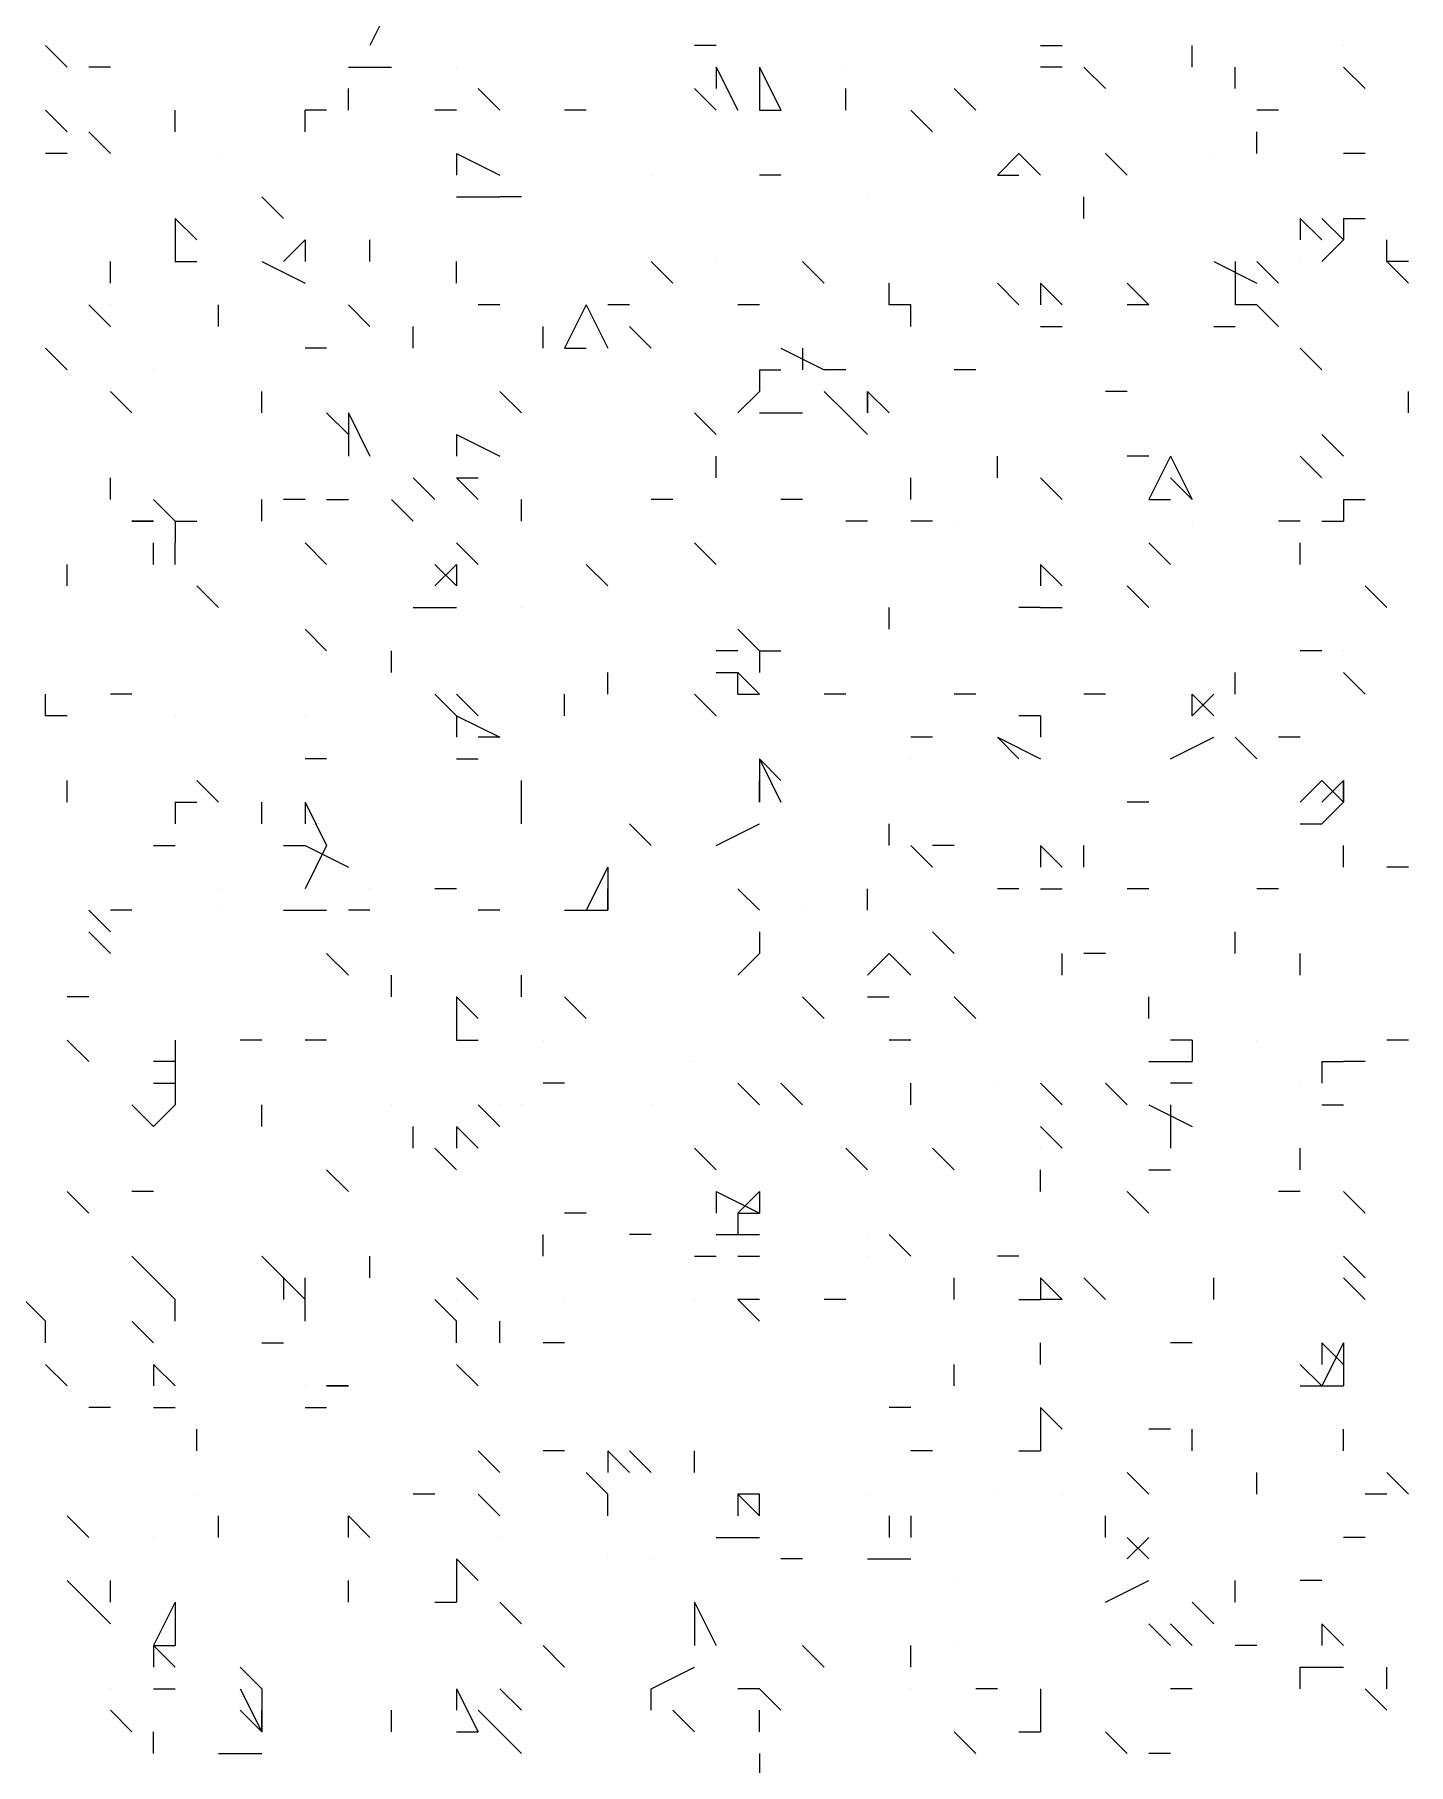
# Model space of a CAD drawing. Header units: millimetres. Extents: x 2928 to 3112, y 1220 to 1280.
# Drawn here: x 3001.3138 to 3001.5255, y 1264.6556 to 1264.9223 of the extents above; entities that cross this region are included whole.
import ezdxf

# ---------------------------------------------------------------- set-up
doc = ezdxf.new("R2010")
doc.units = ezdxf.units.MM

msp = doc.modelspace()

# ---------------------------------------------------------------- linework, layer by layer
at = {"color": 92, "linetype": 'Continuous', "lineweight": 5, "true_color": 0x00b800}
for points in [[(3001.36884, 1264.92729), (3001.36551, 1264.92063), (3001.36551, 1264.92063)], [(3001.31884, 1264.91729), (3001.31551, 1264.92063), (3001.31551, 1264.92063)], [(3001.41884, 1264.92063), (3001.41551, 1264.92063), (3001.41551, 1264.92063)], [(3001.46884, 1264.92063), (3001.47218, 1264.92063), (3001.47218, 1264.92063)], [(3001.49218, 1264.91729), (3001.49218, 1264.92063), (3001.49218, 1264.92063)], [(3001.32551, 1264.91729), (3001.32217, 1264.91729), (3001.32217, 1264.91729)], [(3001.36218, 1264.91729), (3001.36884, 1264.91729), (3001.36884, 1264.91729)], [(3001.41884, 1264.91729), (3001.42218, 1264.91063), (3001.42218, 1264.91063)], [(3001.41884, 1264.91729), (3001.41884, 1264.91396), (3001.41884, 1264.91396)], [(3001.42551, 1264.91729), (3001.42884, 1264.91063), (3001.42884, 1264.91063)], [(3001.42551, 1264.91729), (3001.42551, 1264.91063), (3001.42551, 1264.91063)], [(3001.47218, 1264.91729), (3001.46884, 1264.91729), (3001.46884, 1264.91729)], [(3001.47884, 1264.91396), (3001.47551, 1264.91729), (3001.47551, 1264.91729)], [(3001.49884, 1264.91396), (3001.49884, 1264.91729), (3001.49884, 1264.91729)], [(3001.51884, 1264.91396), (3001.51551, 1264.91729), (3001.51551, 1264.91729)], [(3001.36218, 1264.91063), (3001.36218, 1264.91396), (3001.36218, 1264.91396)], [(3001.38551, 1264.91063), (3001.38218, 1264.91396), (3001.38218, 1264.91396)], [(3001.41884, 1264.91063), (3001.41551, 1264.91396), (3001.41551, 1264.91396)], [(3001.43884, 1264.91063), (3001.43884, 1264.91396), (3001.43884, 1264.91396)], [(3001.45884, 1264.91063), (3001.45551, 1264.91396), (3001.45551, 1264.91396)], [(3001.31884, 1264.90729), (3001.31551, 1264.91063), (3001.31551, 1264.91063)], [(3001.33551, 1264.90729), (3001.33551, 1264.91063), (3001.33551, 1264.91063)], [(3001.35884, 1264.91063), (3001.35551, 1264.91063), (3001.35551, 1264.91063)], [(3001.35551, 1264.90729), (3001.35551, 1264.91063), (3001.35551, 1264.91063)], [(3001.37884, 1264.91063), (3001.37551, 1264.91063), (3001.37551, 1264.91063)], [(3001.39884, 1264.91063), (3001.39551, 1264.91063), (3001.39551, 1264.91063)], [(3001.39884, 1264.91063), (3001.39551, 1264.91063), (3001.39551, 1264.91063)], [(3001.42551, 1264.91063), (3001.42884, 1264.91063), (3001.42884, 1264.91063)], [(3001.45218, 1264.90729), (3001.44884, 1264.91063), (3001.44884, 1264.91063)], [(3001.50551, 1264.91063), (3001.50218, 1264.91063), (3001.50218, 1264.91063)], [(3001.32551, 1264.90396), (3001.32217, 1264.90729), (3001.32217, 1264.90729)], [(3001.50218, 1264.90396), (3001.50218, 1264.90729), (3001.50218, 1264.90729)], [(3001.31884, 1264.90396), (3001.31551, 1264.90396), (3001.31551, 1264.90396)], [(3001.37884, 1264.90396), (3001.38551, 1264.90063), (3001.38551, 1264.90063)], [(3001.37884, 1264.90396), (3001.37884, 1264.90063), (3001.37884, 1264.90063)], [(3001.46551, 1264.90396), (3001.46218, 1264.90063), (3001.46218, 1264.90063)], [(3001.46551, 1264.90396), (3001.46884, 1264.90063), (3001.46884, 1264.90063)], [(3001.48218, 1264.90063), (3001.47884, 1264.90396), (3001.47884, 1264.90396)], [(3001.51884, 1264.90396), (3001.51551, 1264.90396), (3001.51551, 1264.90396)], [(3001.42884, 1264.90063), (3001.42551, 1264.90063), (3001.42551, 1264.90063)], [(3001.46218, 1264.90063), (3001.46551, 1264.90063), (3001.46551, 1264.90063)], [(3001.35217, 1264.89396), (3001.34884, 1264.89729), (3001.34884, 1264.89729)], [(3001.37884, 1264.89729), (3001.38551, 1264.89729), (3001.38551, 1264.89729)], [(3001.38884, 1264.89729), (3001.38551, 1264.89729), (3001.38551, 1264.89729)], [(3001.38884, 1264.89729), (3001.38551, 1264.89729), (3001.38551, 1264.89729)], [(3001.47551, 1264.89396), (3001.47551, 1264.89729), (3001.47551, 1264.89729)], [(3001.33551, 1264.89396), (3001.33884, 1264.89063), (3001.33884, 1264.89063)], [(3001.33551, 1264.89396), (3001.33551, 1264.88729), (3001.33551, 1264.88729)], [(3001.50884, 1264.89396), (3001.51218, 1264.89063), (3001.51218, 1264.89063)], [(3001.50884, 1264.89396), (3001.50884, 1264.89063), (3001.50884, 1264.89063)], [(3001.51551, 1264.89063), (3001.51218, 1264.89396), (3001.51218, 1264.89396)], [(3001.51551, 1264.89396), (3001.51884, 1264.89396), (3001.51884, 1264.89396)], [(3001.51551, 1264.89396), (3001.51551, 1264.89063), (3001.51551, 1264.89063)], [(3001.35551, 1264.89063), (3001.35217, 1264.88729), (3001.35217, 1264.88729)], [(3001.35551, 1264.89063), (3001.35551, 1264.88729), (3001.35551, 1264.88729)], [(3001.36551, 1264.88729), (3001.36551, 1264.89063), (3001.36551, 1264.89063)], [(3001.51218, 1264.88729), (3001.51551, 1264.89063), (3001.51551, 1264.89063)], [(3001.52218, 1264.88729), (3001.52218, 1264.89063), (3001.52218, 1264.89063)], [(3001.32551, 1264.88396), (3001.32551, 1264.88729), (3001.32551, 1264.88729)], [(3001.33551, 1264.88729), (3001.33884, 1264.88729), (3001.33884, 1264.88729)], [(3001.34884, 1264.88729), (3001.35551, 1264.88396), (3001.35551, 1264.88396)], [(3001.37884, 1264.88396), (3001.37884, 1264.88729), (3001.37884, 1264.88729)], [(3001.41218, 1264.88396), (3001.40884, 1264.88729), (3001.40884, 1264.88729)], [(3001.43551, 1264.88396), (3001.43218, 1264.88729), (3001.43218, 1264.88729)], [(3001.49551, 1264.88729), (3001.50218, 1264.88396), (3001.50218, 1264.88396)], [(3001.49884, 1264.88729), (3001.49884, 1264.88063), (3001.49884, 1264.88063)], [(3001.50551, 1264.88396), (3001.50218, 1264.88729), (3001.50218, 1264.88729)], [(3001.52551, 1264.88396), (3001.52218, 1264.88729), (3001.52218, 1264.88729)], [(3001.52551, 1264.88729), (3001.52218, 1264.88729), (3001.52218, 1264.88729)], [(3001.44551, 1264.88063), (3001.44551, 1264.88396), (3001.44551, 1264.88396)], [(3001.46551, 1264.88063), (3001.46218, 1264.88396), (3001.46218, 1264.88396)], [(3001.46884, 1264.88396), (3001.47218, 1264.88063), (3001.47218, 1264.88063)], [(3001.46884, 1264.88396), (3001.46884, 1264.88063), (3001.46884, 1264.88063)], [(3001.48551, 1264.88063), (3001.48218, 1264.88396), (3001.48218, 1264.88396)], [(3001.32551, 1264.87729), (3001.32217, 1264.88063), (3001.32217, 1264.88063)], [(3001.34217, 1264.87729), (3001.34217, 1264.88063), (3001.34217, 1264.88063)], [(3001.36551, 1264.87729), (3001.36218, 1264.88063), (3001.36218, 1264.88063)], [(3001.38551, 1264.88063), (3001.38218, 1264.88063), (3001.38218, 1264.88063)], [(3001.39884, 1264.88063), (3001.39551, 1264.87396), (3001.39551, 1264.87396)], [(3001.39884, 1264.88063), (3001.40218, 1264.87396), (3001.40218, 1264.87396)], [(3001.40551, 1264.88063), (3001.40218, 1264.88063), (3001.40218, 1264.88063)], [(3001.42551, 1264.88063), (3001.42218, 1264.88063), (3001.42218, 1264.88063)], [(3001.44884, 1264.88063), (3001.44551, 1264.88063), (3001.44551, 1264.88063)], [(3001.44884, 1264.87729), (3001.44884, 1264.88063), (3001.44884, 1264.88063)], [(3001.48551, 1264.88063), (3001.48218, 1264.88063), (3001.48218, 1264.88063)], [(3001.50218, 1264.88063), (3001.49884, 1264.88063), (3001.49884, 1264.88063)], [(3001.50551, 1264.87729), (3001.50218, 1264.88063), (3001.50218, 1264.88063)], [(3001.37218, 1264.87396), (3001.37218, 1264.87729), (3001.37218, 1264.87729)], [(3001.39218, 1264.87396), (3001.39218, 1264.87729), (3001.39218, 1264.87729)], [(3001.40884, 1264.87396), (3001.40551, 1264.87729), (3001.40551, 1264.87729)], [(3001.46884, 1264.87729), (3001.47218, 1264.87729), (3001.47218, 1264.87729)], [(3001.49551, 1264.87729), (3001.49884, 1264.87729), (3001.49884, 1264.87729)], [(3001.31884, 1264.87063), (3001.31551, 1264.87396), (3001.31551, 1264.87396)], [(3001.35884, 1264.87396), (3001.35551, 1264.87396), (3001.35551, 1264.87396)], [(3001.39551, 1264.87396), (3001.39884, 1264.87396), (3001.39884, 1264.87396)], [(3001.42884, 1264.87396), (3001.43551, 1264.87063), (3001.43551, 1264.87063)], [(3001.43218, 1264.87396), (3001.43218, 1264.87063), (3001.43218, 1264.87063)], [(3001.51218, 1264.87063), (3001.50884, 1264.87396), (3001.50884, 1264.87396)], [(3001.42551, 1264.87063), (3001.42884, 1264.87063), (3001.42884, 1264.87063)], [(3001.42551, 1264.87063), (3001.42551, 1264.86729), (3001.42551, 1264.86729)], [(3001.43884, 1264.87063), (3001.43551, 1264.87063), (3001.43551, 1264.87063)], [(3001.45884, 1264.87063), (3001.45551, 1264.87063), (3001.45551, 1264.87063)], [(3001.32884, 1264.86396), (3001.32551, 1264.86729), (3001.32551, 1264.86729)], [(3001.34884, 1264.86396), (3001.34884, 1264.86729), (3001.34884, 1264.86729)], [(3001.38884, 1264.86396), (3001.38551, 1264.86729), (3001.38551, 1264.86729)], [(3001.42218, 1264.86396), (3001.42551, 1264.86729), (3001.42551, 1264.86729)], [(3001.43884, 1264.86396), (3001.43551, 1264.86729), (3001.43551, 1264.86729)], [(3001.44218, 1264.86729), (3001.44551, 1264.86396), (3001.44551, 1264.86396)], [(3001.44218, 1264.86729), (3001.44218, 1264.86396), (3001.44218, 1264.86396)], [(3001.44218, 1264.86396), (3001.44218, 1264.86729), (3001.44218, 1264.86729)], [(3001.48218, 1264.86729), (3001.47884, 1264.86729), (3001.47884, 1264.86729)], [(3001.52551, 1264.86396), (3001.52551, 1264.86729), (3001.52551, 1264.86729)], [(3001.36218, 1264.86062), (3001.35884, 1264.86396), (3001.35884, 1264.86396)], [(3001.36218, 1264.86396), (3001.36551, 1264.85729), (3001.36551, 1264.85729)], [(3001.36218, 1264.86396), (3001.36218, 1264.85729), (3001.36218, 1264.85729)], [(3001.41884, 1264.86062), (3001.41551, 1264.86396), (3001.41551, 1264.86396)], [(3001.42551, 1264.86396), (3001.43218, 1264.86396), (3001.43218, 1264.86396)], [(3001.43884, 1264.86396), (3001.44218, 1264.86062), (3001.44218, 1264.86062)], [(3001.37884, 1264.86062), (3001.38551, 1264.85729), (3001.38551, 1264.85729)], [(3001.37884, 1264.86062), (3001.37884, 1264.85729), (3001.37884, 1264.85729)], [(3001.51551, 1264.85729), (3001.51218, 1264.86062), (3001.51218, 1264.86062)], [(3001.41884, 1264.85396), (3001.41884, 1264.85729), (3001.41884, 1264.85729)], [(3001.46218, 1264.85396), (3001.46218, 1264.85729), (3001.46218, 1264.85729)], [(3001.48551, 1264.85729), (3001.48218, 1264.85729), (3001.48218, 1264.85729)], [(3001.48884, 1264.85729), (3001.48551, 1264.85062), (3001.48551, 1264.85062)], [(3001.48884, 1264.85729), (3001.49218, 1264.85062), (3001.49218, 1264.85062)], [(3001.51218, 1264.85396), (3001.50884, 1264.85729), (3001.50884, 1264.85729)], [(3001.32551, 1264.85062), (3001.32551, 1264.85396), (3001.32551, 1264.85396)], [(3001.37551, 1264.85062), (3001.37218, 1264.85396), (3001.37218, 1264.85396)], [(3001.37884, 1264.85396), (3001.38218, 1264.85396), (3001.38218, 1264.85396)], [(3001.38218, 1264.85062), (3001.37884, 1264.85396), (3001.37884, 1264.85396)], [(3001.44884, 1264.85062), (3001.44884, 1264.85396), (3001.44884, 1264.85396)], [(3001.47218, 1264.85062), (3001.46884, 1264.85396), (3001.46884, 1264.85396)], [(3001.49218, 1264.85062), (3001.48884, 1264.85396), (3001.48884, 1264.85396)], [(3001.33217, 1264.85062), (3001.33551, 1264.84729), (3001.33551, 1264.84729)], [(3001.34884, 1264.84729), (3001.34884, 1264.85062), (3001.34884, 1264.85062)], [(3001.35551, 1264.85062), (3001.35217, 1264.85062), (3001.35217, 1264.85062)], [(3001.35884, 1264.85062), (3001.36218, 1264.85062), (3001.36218, 1264.85062)], [(3001.37218, 1264.84729), (3001.36884, 1264.85062), (3001.36884, 1264.85062)], [(3001.38884, 1264.84729), (3001.38884, 1264.85062), (3001.38884, 1264.85062)], [(3001.41218, 1264.85062), (3001.40884, 1264.85062), (3001.40884, 1264.85062)], [(3001.43218, 1264.85062), (3001.42884, 1264.85062), (3001.42884, 1264.85062)], [(3001.48551, 1264.85062), (3001.48884, 1264.85062), (3001.48884, 1264.85062)], [(3001.51551, 1264.85062), (3001.51884, 1264.85062), (3001.51884, 1264.85062)], [(3001.51551, 1264.85062), (3001.51551, 1264.84729), (3001.51551, 1264.84729)], [(3001.32884, 1264.84729), (3001.33217, 1264.84729), (3001.33217, 1264.84729)], [(3001.33217, 1264.84729), (3001.32884, 1264.84729), (3001.32884, 1264.84729)], [(3001.33551, 1264.84729), (3001.33884, 1264.84729), (3001.33884, 1264.84729)], [(3001.33551, 1264.84729), (3001.33551, 1264.84396), (3001.33551, 1264.84396)], [(3001.44218, 1264.84729), (3001.43884, 1264.84729), (3001.43884, 1264.84729)], [(3001.45218, 1264.84729), (3001.44884, 1264.84729), (3001.44884, 1264.84729)], [(3001.50884, 1264.84729), (3001.50551, 1264.84729), (3001.50551, 1264.84729)], [(3001.51218, 1264.84729), (3001.51551, 1264.84729), (3001.51551, 1264.84729)], [(3001.33217, 1264.84062), (3001.33217, 1264.84396), (3001.33217, 1264.84396)], [(3001.33551, 1264.84062), (3001.33551, 1264.84396), (3001.33551, 1264.84396)], [(3001.35884, 1264.84062), (3001.35551, 1264.84396), (3001.35551, 1264.84396)], [(3001.38218, 1264.84062), (3001.37884, 1264.84396), (3001.37884, 1264.84396)], [(3001.41884, 1264.84062), (3001.41551, 1264.84396), (3001.41551, 1264.84396)], [(3001.48884, 1264.84062), (3001.48551, 1264.84396), (3001.48551, 1264.84396)], [(3001.50884, 1264.84062), (3001.50884, 1264.84396), (3001.50884, 1264.84396)], [(3001.31884, 1264.83729), (3001.31884, 1264.84062), (3001.31884, 1264.84062)], [(3001.37884, 1264.84062), (3001.37551, 1264.83729), (3001.37551, 1264.83729)], [(3001.37884, 1264.83729), (3001.37551, 1264.84062), (3001.37551, 1264.84062)], [(3001.37884, 1264.84062), (3001.37884, 1264.83729), (3001.37884, 1264.83729)], [(3001.40218, 1264.83729), (3001.39884, 1264.84062), (3001.39884, 1264.84062)], [(3001.46884, 1264.84062), (3001.47218, 1264.83729), (3001.47218, 1264.83729)], [(3001.46884, 1264.84062), (3001.46884, 1264.83729), (3001.46884, 1264.83729)], [(3001.34217, 1264.83396), (3001.33884, 1264.83729), (3001.33884, 1264.83729)], [(3001.48551, 1264.83396), (3001.48218, 1264.83729), (3001.48218, 1264.83729)], [(3001.52218, 1264.83396), (3001.51884, 1264.83729), (3001.51884, 1264.83729)], [(3001.37218, 1264.83396), (3001.37884, 1264.83396), (3001.37884, 1264.83396)], [(3001.44551, 1264.83062), (3001.44551, 1264.83396), (3001.44551, 1264.83396)], [(3001.46884, 1264.83396), (3001.46551, 1264.83396), (3001.46551, 1264.83396)], [(3001.46884, 1264.83396), (3001.47218, 1264.83396), (3001.47218, 1264.83396)], [(3001.35884, 1264.82729), (3001.35551, 1264.83062), (3001.35551, 1264.83062)], [(3001.42218, 1264.83062), (3001.42551, 1264.82729), (3001.42551, 1264.82729)], [(3001.36884, 1264.82396), (3001.36884, 1264.82729), (3001.36884, 1264.82729)], [(3001.42218, 1264.82729), (3001.41884, 1264.82729), (3001.41884, 1264.82729)], [(3001.42551, 1264.82729), (3001.42884, 1264.82729), (3001.42884, 1264.82729)], [(3001.42551, 1264.82729), (3001.42551, 1264.82396), (3001.42551, 1264.82396)], [(3001.51218, 1264.82729), (3001.50884, 1264.82729), (3001.50884, 1264.82729)], [(3001.40218, 1264.82062), (3001.40218, 1264.82396), (3001.40218, 1264.82396)], [(3001.41884, 1264.82396), (3001.42218, 1264.82396), (3001.42218, 1264.82396)], [(3001.42551, 1264.82062), (3001.42218, 1264.82396), (3001.42218, 1264.82396)], [(3001.42218, 1264.82062), (3001.42218, 1264.82396), (3001.42218, 1264.82396)], [(3001.49884, 1264.82062), (3001.49884, 1264.82396), (3001.49884, 1264.82396)], [(3001.51884, 1264.82062), (3001.51551, 1264.82396), (3001.51551, 1264.82396)], [(3001.31551, 1264.81729), (3001.31551, 1264.82062), (3001.31551, 1264.82062)], [(3001.32884, 1264.82062), (3001.32551, 1264.82062), (3001.32551, 1264.82062)], [(3001.37884, 1264.81729), (3001.37551, 1264.82062), (3001.37551, 1264.82062)], [(3001.38218, 1264.81729), (3001.37884, 1264.82062), (3001.37884, 1264.82062)], [(3001.39551, 1264.81729), (3001.39551, 1264.82062), (3001.39551, 1264.82062)], [(3001.41884, 1264.81729), (3001.41551, 1264.82062), (3001.41551, 1264.82062)], [(3001.42218, 1264.82062), (3001.42551, 1264.82062), (3001.42551, 1264.82062)], [(3001.43884, 1264.82062), (3001.43551, 1264.82062), (3001.43551, 1264.82062)], [(3001.45884, 1264.82062), (3001.45551, 1264.82062), (3001.45551, 1264.82062)], [(3001.47884, 1264.82062), (3001.47551, 1264.82062), (3001.47551, 1264.82062)], [(3001.49218, 1264.82062), (3001.49551, 1264.81729), (3001.49551, 1264.81729)], [(3001.49551, 1264.82062), (3001.49218, 1264.81729), (3001.49218, 1264.81729)], [(3001.49218, 1264.81729), (3001.49218, 1264.82062), (3001.49218, 1264.82062)], [(3001.31884, 1264.81729), (3001.31551, 1264.81729), (3001.31551, 1264.81729)], [(3001.37884, 1264.81729), (3001.38551, 1264.81396), (3001.38551, 1264.81396)], [(3001.37884, 1264.81729), (3001.37884, 1264.81396), (3001.37884, 1264.81396)], [(3001.46884, 1264.81729), (3001.46551, 1264.81729), (3001.46551, 1264.81729)], [(3001.46884, 1264.81729), (3001.46884, 1264.81396), (3001.46884, 1264.81396)], [(3001.38551, 1264.81396), (3001.38218, 1264.81396), (3001.38218, 1264.81396)], [(3001.45218, 1264.81396), (3001.44884, 1264.81396), (3001.44884, 1264.81396)], [(3001.46218, 1264.81396), (3001.46884, 1264.81062), (3001.46884, 1264.81062)], [(3001.46551, 1264.81062), (3001.46218, 1264.81396), (3001.46218, 1264.81396)], [(3001.48884, 1264.81062), (3001.49551, 1264.81396), (3001.49551, 1264.81396)], [(3001.50218, 1264.81062), (3001.49884, 1264.81396), (3001.49884, 1264.81396)], [(3001.50884, 1264.81396), (3001.50551, 1264.81396), (3001.50551, 1264.81396)], [(3001.35884, 1264.81062), (3001.35551, 1264.81062), (3001.35551, 1264.81062)], [(3001.37884, 1264.81062), (3001.38218, 1264.81062), (3001.38218, 1264.81062)], [(3001.42551, 1264.81062), (3001.42884, 1264.80396), (3001.42884, 1264.80396)], [(3001.42551, 1264.81062), (3001.42551, 1264.80396), (3001.42551, 1264.80396)], [(3001.42884, 1264.80729), (3001.42551, 1264.81062), (3001.42551, 1264.81062)], [(3001.31884, 1264.80396), (3001.31884, 1264.80729), (3001.31884, 1264.80729)], [(3001.34217, 1264.80396), (3001.33884, 1264.80729), (3001.33884, 1264.80729)], [(3001.38884, 1264.80396), (3001.38884, 1264.80729), (3001.38884, 1264.80729)], [(3001.42551, 1264.80396), (3001.42551, 1264.80729), (3001.42551, 1264.80729)], [(3001.51218, 1264.80729), (3001.50884, 1264.80396), (3001.50884, 1264.80396)], [(3001.51551, 1264.80729), (3001.51218, 1264.80396), (3001.51218, 1264.80396)], [(3001.51218, 1264.80729), (3001.51551, 1264.80396), (3001.51551, 1264.80396)], [(3001.51551, 1264.80729), (3001.51551, 1264.80396), (3001.51551, 1264.80396)], [(3001.51551, 1264.80396), (3001.51551, 1264.80729), (3001.51551, 1264.80729)], [(3001.33551, 1264.80396), (3001.33884, 1264.80396), (3001.33884, 1264.80396)], [(3001.33551, 1264.80396), (3001.33551, 1264.80062), (3001.33551, 1264.80062)], [(3001.34884, 1264.80062), (3001.34884, 1264.80396), (3001.34884, 1264.80396)], [(3001.35551, 1264.80396), (3001.35884, 1264.79729), (3001.35884, 1264.79729)], [(3001.35551, 1264.80396), (3001.35551, 1264.80062), (3001.35551, 1264.80062)], [(3001.38884, 1264.80062), (3001.38884, 1264.80396), (3001.38884, 1264.80396)], [(3001.48551, 1264.80396), (3001.48218, 1264.80396), (3001.48218, 1264.80396)], [(3001.51218, 1264.80062), (3001.51551, 1264.80396), (3001.51551, 1264.80396)], [(3001.40884, 1264.79729), (3001.40551, 1264.80062), (3001.40551, 1264.80062)], [(3001.41884, 1264.79729), (3001.42551, 1264.80062), (3001.42551, 1264.80062)], [(3001.44551, 1264.79729), (3001.44551, 1264.80062), (3001.44551, 1264.80062)], [(3001.50884, 1264.80062), (3001.51218, 1264.80062), (3001.51218, 1264.80062)], [(3001.33217, 1264.79729), (3001.33551, 1264.79729), (3001.33551, 1264.79729)], [(3001.35217, 1264.79729), (3001.35551, 1264.79729), (3001.35551, 1264.79729)], [(3001.35551, 1264.79729), (3001.36218, 1264.79396), (3001.36218, 1264.79396)], [(3001.35884, 1264.79729), (3001.35551, 1264.79062), (3001.35551, 1264.79062)], [(3001.45218, 1264.79396), (3001.44884, 1264.79729), (3001.44884, 1264.79729)], [(3001.45551, 1264.79729), (3001.45218, 1264.79729), (3001.45218, 1264.79729)], [(3001.46884, 1264.79729), (3001.47218, 1264.79396), (3001.47218, 1264.79396)], [(3001.46884, 1264.79729), (3001.46884, 1264.79396), (3001.46884, 1264.79396)], [(3001.47551, 1264.79396), (3001.47551, 1264.79729), (3001.47551, 1264.79729)], [(3001.51551, 1264.79396), (3001.51551, 1264.79729), (3001.51551, 1264.79729)], [(3001.40218, 1264.79396), (3001.39884, 1264.78729), (3001.39884, 1264.78729)], [(3001.40218, 1264.79396), (3001.40218, 1264.78729), (3001.40218, 1264.78729)], [(3001.52551, 1264.79396), (3001.52218, 1264.79396), (3001.52218, 1264.79396)], [(3001.37884, 1264.79062), (3001.37551, 1264.79062), (3001.37551, 1264.79062)], [(3001.40218, 1264.78729), (3001.40218, 1264.79062), (3001.40218, 1264.79062)], [(3001.42551, 1264.78729), (3001.42218, 1264.79062), (3001.42218, 1264.79062)], [(3001.44218, 1264.78729), (3001.44218, 1264.79062), (3001.44218, 1264.79062)], [(3001.46551, 1264.79062), (3001.46218, 1264.79062), (3001.46218, 1264.79062)], [(3001.46884, 1264.79062), (3001.47218, 1264.79062), (3001.47218, 1264.79062)], [(3001.48551, 1264.79062), (3001.48218, 1264.79062), (3001.48218, 1264.79062)], [(3001.50551, 1264.79062), (3001.50218, 1264.79062), (3001.50218, 1264.79062)], [(3001.32551, 1264.78396), (3001.32217, 1264.78729), (3001.32217, 1264.78729)], [(3001.32884, 1264.78729), (3001.32551, 1264.78729), (3001.32551, 1264.78729)], [(3001.35217, 1264.78729), (3001.35884, 1264.78729), (3001.35884, 1264.78729)], [(3001.36551, 1264.78729), (3001.36218, 1264.78729), (3001.36218, 1264.78729)], [(3001.38551, 1264.78729), (3001.38218, 1264.78729), (3001.38218, 1264.78729)], [(3001.38551, 1264.78729), (3001.38218, 1264.78729), (3001.38218, 1264.78729)], [(3001.39551, 1264.78729), (3001.40218, 1264.78729), (3001.40218, 1264.78729)], [(3001.32551, 1264.78062), (3001.32217, 1264.78396), (3001.32217, 1264.78396)], [(3001.42551, 1264.78396), (3001.42551, 1264.78062), (3001.42551, 1264.78062)], [(3001.42551, 1264.78396), (3001.42551, 1264.78062), (3001.42551, 1264.78062)], [(3001.45551, 1264.78062), (3001.45218, 1264.78396), (3001.45218, 1264.78396)], [(3001.49884, 1264.78062), (3001.49884, 1264.78396), (3001.49884, 1264.78396)], [(3001.36218, 1264.77729), (3001.35884, 1264.78062), (3001.35884, 1264.78062)], [(3001.42218, 1264.77729), (3001.42551, 1264.78062), (3001.42551, 1264.78062)], [(3001.44551, 1264.78062), (3001.44218, 1264.77729), (3001.44218, 1264.77729)], [(3001.44551, 1264.78062), (3001.44884, 1264.77729), (3001.44884, 1264.77729)], [(3001.47218, 1264.77729), (3001.47218, 1264.78062), (3001.47218, 1264.78062)], [(3001.47884, 1264.78062), (3001.47551, 1264.78062), (3001.47551, 1264.78062)], [(3001.50884, 1264.77729), (3001.50884, 1264.78062), (3001.50884, 1264.78062)], [(3001.36884, 1264.77396), (3001.36884, 1264.77729), (3001.36884, 1264.77729)], [(3001.38884, 1264.77396), (3001.38884, 1264.77729), (3001.38884, 1264.77729)], [(3001.32217, 1264.77396), (3001.31884, 1264.77396), (3001.31884, 1264.77396)], [(3001.37884, 1264.77396), (3001.38218, 1264.77062), (3001.38218, 1264.77062)], [(3001.37884, 1264.77396), (3001.37884, 1264.76729), (3001.37884, 1264.76729)], [(3001.39884, 1264.77062), (3001.39551, 1264.77396), (3001.39551, 1264.77396)], [(3001.43551, 1264.77062), (3001.43218, 1264.77396), (3001.43218, 1264.77396)], [(3001.44218, 1264.77396), (3001.44551, 1264.77396), (3001.44551, 1264.77396)], [(3001.45884, 1264.77062), (3001.45551, 1264.77396), (3001.45551, 1264.77396)], [(3001.48551, 1264.77062), (3001.48551, 1264.77396), (3001.48551, 1264.77396)], [(3001.32217, 1264.76396), (3001.31884, 1264.76729), (3001.31884, 1264.76729)], [(3001.33551, 1264.76729), (3001.33551, 1264.76396), (3001.33551, 1264.76396)], [(3001.34884, 1264.76729), (3001.34551, 1264.76729), (3001.34551, 1264.76729)], [(3001.35884, 1264.76729), (3001.35551, 1264.76729), (3001.35551, 1264.76729)], [(3001.37884, 1264.76729), (3001.38218, 1264.76729), (3001.38218, 1264.76729)], [(3001.44884, 1264.76729), (3001.44551, 1264.76729), (3001.44551, 1264.76729)], [(3001.49218, 1264.76729), (3001.48884, 1264.76729), (3001.48884, 1264.76729)], [(3001.49218, 1264.76729), (3001.49218, 1264.76396), (3001.49218, 1264.76396)], [(3001.52551, 1264.76729), (3001.52218, 1264.76729), (3001.52218, 1264.76729)], [(3001.33551, 1264.76396), (3001.33217, 1264.76396), (3001.33217, 1264.76396)], [(3001.33551, 1264.76396), (3001.33551, 1264.75729), (3001.33551, 1264.75729)], [(3001.48551, 1264.76396), (3001.49218, 1264.76396), (3001.49218, 1264.76396)], [(3001.51218, 1264.76396), (3001.51551, 1264.76396), (3001.51551, 1264.76396)], [(3001.51218, 1264.76396), (3001.51218, 1264.76062), (3001.51218, 1264.76062)], [(3001.51884, 1264.76396), (3001.51551, 1264.76396), (3001.51551, 1264.76396)], [(3001.33217, 1264.76062), (3001.33551, 1264.76062), (3001.33551, 1264.76062)], [(3001.33551, 1264.76062), (3001.33551, 1264.75729), (3001.33551, 1264.75729)], [(3001.39551, 1264.76062), (3001.39218, 1264.76062), (3001.39218, 1264.76062)], [(3001.42551, 1264.75729), (3001.42218, 1264.76062), (3001.42218, 1264.76062)], [(3001.43218, 1264.75729), (3001.42884, 1264.76062), (3001.42884, 1264.76062)], [(3001.44884, 1264.75729), (3001.44884, 1264.76062), (3001.44884, 1264.76062)], [(3001.47218, 1264.75729), (3001.46884, 1264.76062), (3001.46884, 1264.76062)], [(3001.48218, 1264.75729), (3001.47884, 1264.76062), (3001.47884, 1264.76062)], [(3001.49218, 1264.76062), (3001.48884, 1264.76062), (3001.48884, 1264.76062)], [(3001.33217, 1264.75396), (3001.32884, 1264.75729), (3001.32884, 1264.75729)], [(3001.33217, 1264.75396), (3001.32884, 1264.75729), (3001.32884, 1264.75729)], [(3001.33217, 1264.75396), (3001.33551, 1264.75729), (3001.33551, 1264.75729)], [(3001.34884, 1264.75396), (3001.34884, 1264.75729), (3001.34884, 1264.75729)], [(3001.38551, 1264.75396), (3001.38218, 1264.75729), (3001.38218, 1264.75729)], [(3001.48551, 1264.75729), (3001.49218, 1264.75396), (3001.49218, 1264.75396)], [(3001.48884, 1264.75729), (3001.48884, 1264.75062), (3001.48884, 1264.75062)], [(3001.51218, 1264.75729), (3001.51551, 1264.75729), (3001.51551, 1264.75729)], [(3001.37218, 1264.75062), (3001.37218, 1264.75396), (3001.37218, 1264.75396)], [(3001.37884, 1264.75396), (3001.38218, 1264.75062), (3001.38218, 1264.75062)], [(3001.37884, 1264.75396), (3001.37884, 1264.75062), (3001.37884, 1264.75062)], [(3001.46884, 1264.75396), (3001.47218, 1264.75062), (3001.47218, 1264.75062)], [(3001.37551, 1264.75062), (3001.37884, 1264.74729), (3001.37884, 1264.74729)], [(3001.41884, 1264.74729), (3001.41551, 1264.75062), (3001.41551, 1264.75062)], [(3001.44218, 1264.74729), (3001.43884, 1264.75062), (3001.43884, 1264.75062)], [(3001.45551, 1264.74729), (3001.45218, 1264.75062), (3001.45218, 1264.75062)], [(3001.50884, 1264.74729), (3001.50884, 1264.75062), (3001.50884, 1264.75062)], [(3001.36218, 1264.74396), (3001.35884, 1264.74729), (3001.35884, 1264.74729)], [(3001.46884, 1264.74396), (3001.46884, 1264.74729), (3001.46884, 1264.74729)], [(3001.48551, 1264.74729), (3001.48884, 1264.74729), (3001.48884, 1264.74729)], [(3001.32217, 1264.74062), (3001.31884, 1264.74396), (3001.31884, 1264.74396)], [(3001.33217, 1264.74396), (3001.32884, 1264.74396), (3001.32884, 1264.74396)], [(3001.41884, 1264.74396), (3001.42551, 1264.74062), (3001.42551, 1264.74062)], [(3001.41884, 1264.74396), (3001.41884, 1264.74062), (3001.41884, 1264.74062)], [(3001.42551, 1264.74396), (3001.42218, 1264.74062), (3001.42218, 1264.74062)], [(3001.42551, 1264.74396), (3001.42551, 1264.74062), (3001.42551, 1264.74062)], [(3001.48551, 1264.74062), (3001.48218, 1264.74396), (3001.48218, 1264.74396)], [(3001.50884, 1264.74396), (3001.50551, 1264.74396), (3001.50551, 1264.74396)], [(3001.51884, 1264.74062), (3001.51551, 1264.74396), (3001.51551, 1264.74396)], [(3001.39884, 1264.74062), (3001.39551, 1264.74062), (3001.39551, 1264.74062)], [(3001.42218, 1264.74062), (3001.42551, 1264.74062), (3001.42551, 1264.74062)], [(3001.42218, 1264.74062), (3001.42218, 1264.73729), (3001.42218, 1264.73729)], [(3001.39218, 1264.73396), (3001.39218, 1264.73729), (3001.39218, 1264.73729)], [(3001.40884, 1264.73729), (3001.40551, 1264.73729), (3001.40551, 1264.73729)], [(3001.41884, 1264.73729), (3001.42551, 1264.73729), (3001.42551, 1264.73729)], [(3001.44884, 1264.73396), (3001.44551, 1264.73729), (3001.44551, 1264.73729)], [(3001.33217, 1264.73062), (3001.32884, 1264.73396), (3001.32884, 1264.73396)], [(3001.34884, 1264.73396), (3001.35551, 1264.72729), (3001.35551, 1264.72729)], [(3001.36551, 1264.73062), (3001.36551, 1264.73396), (3001.36551, 1264.73396)], [(3001.41551, 1264.73396), (3001.41884, 1264.73396), (3001.41884, 1264.73396)], [(3001.42218, 1264.73396), (3001.42551, 1264.73396), (3001.42551, 1264.73396)], [(3001.46551, 1264.73396), (3001.46218, 1264.73396), (3001.46218, 1264.73396)], [(3001.51884, 1264.73062), (3001.51551, 1264.73396), (3001.51551, 1264.73396)], [(3001.33551, 1264.72729), (3001.33217, 1264.73062), (3001.33217, 1264.73062)], [(3001.35217, 1264.73062), (3001.35217, 1264.72729), (3001.35217, 1264.72729)], [(3001.35551, 1264.72729), (3001.35551, 1264.73062), (3001.35551, 1264.73062)], [(3001.37884, 1264.73062), (3001.38218, 1264.72729), (3001.38218, 1264.72729)], [(3001.45551, 1264.72729), (3001.45551, 1264.73062), (3001.45551, 1264.73062)], [(3001.46884, 1264.73062), (3001.47218, 1264.72729), (3001.47218, 1264.72729)], [(3001.46884, 1264.73062), (3001.46884, 1264.72729), (3001.46884, 1264.72729)], [(3001.47884, 1264.72729), (3001.47551, 1264.73062), (3001.47551, 1264.73062)], [(3001.49551, 1264.72729), (3001.49551, 1264.73062), (3001.49551, 1264.73062)], [(3001.51884, 1264.72729), (3001.51551, 1264.73062), (3001.51551, 1264.73062)], [(3001.31217, 1264.72729), (3001.31551, 1264.72396), (3001.31551, 1264.72396)], [(3001.33551, 1264.72396), (3001.33551, 1264.72729), (3001.33551, 1264.72729)], [(3001.35551, 1264.72396), (3001.35551, 1264.72729), (3001.35551, 1264.72729)], [(3001.37884, 1264.72396), (3001.37551, 1264.72729), (3001.37551, 1264.72729)], [(3001.42551, 1264.72396), (3001.42218, 1264.72729), (3001.42218, 1264.72729)], [(3001.42551, 1264.72729), (3001.42218, 1264.72729), (3001.42218, 1264.72729)], [(3001.43884, 1264.72729), (3001.43551, 1264.72729), (3001.43551, 1264.72729)], [(3001.46551, 1264.72729), (3001.46884, 1264.72729), (3001.46884, 1264.72729)], [(3001.47218, 1264.72729), (3001.46884, 1264.72729), (3001.46884, 1264.72729)], [(3001.31551, 1264.72062), (3001.31551, 1264.72396), (3001.31551, 1264.72396)], [(3001.33217, 1264.72062), (3001.32884, 1264.72396), (3001.32884, 1264.72396)], [(3001.37884, 1264.72062), (3001.37884, 1264.72396), (3001.37884, 1264.72396)], [(3001.38551, 1264.72062), (3001.38551, 1264.72396), (3001.38551, 1264.72396)], [(3001.34884, 1264.72062), (3001.35217, 1264.72062), (3001.35217, 1264.72062)], [(3001.39551, 1264.72062), (3001.39218, 1264.72062), (3001.39218, 1264.72062)], [(3001.46884, 1264.71729), (3001.46884, 1264.72062), (3001.46884, 1264.72062)], [(3001.49218, 1264.72062), (3001.48884, 1264.72062), (3001.48884, 1264.72062)], [(3001.51218, 1264.72062), (3001.51551, 1264.71729), (3001.51551, 1264.71729)], [(3001.51218, 1264.72062), (3001.51218, 1264.71729), (3001.51218, 1264.71729)], [(3001.51551, 1264.72062), (3001.51218, 1264.71396), (3001.51218, 1264.71396)], [(3001.51551, 1264.72062), (3001.51551, 1264.71396), (3001.51551, 1264.71396)], [(3001.31884, 1264.71396), (3001.31551, 1264.71729), (3001.31551, 1264.71729)], [(3001.33217, 1264.71729), (3001.33551, 1264.71396), (3001.33551, 1264.71396)], [(3001.33217, 1264.71729), (3001.33217, 1264.71396), (3001.33217, 1264.71396)], [(3001.38218, 1264.71396), (3001.37884, 1264.71729), (3001.37884, 1264.71729)], [(3001.45551, 1264.71396), (3001.45551, 1264.71729), (3001.45551, 1264.71729)], [(3001.51218, 1264.71396), (3001.50884, 1264.71729), (3001.50884, 1264.71729)], [(3001.35884, 1264.71396), (3001.36218, 1264.71396), (3001.36218, 1264.71396)], [(3001.36218, 1264.71396), (3001.35884, 1264.71396), (3001.35884, 1264.71396)], [(3001.50884, 1264.71396), (3001.51551, 1264.71396), (3001.51551, 1264.71396)], [(3001.50884, 1264.71396), (3001.51551, 1264.71396), (3001.51551, 1264.71396)], [(3001.32551, 1264.71062), (3001.32217, 1264.71062), (3001.32217, 1264.71062)], [(3001.33217, 1264.71062), (3001.33551, 1264.71062), (3001.33551, 1264.71062)], [(3001.35551, 1264.71062), (3001.35884, 1264.71062), (3001.35884, 1264.71062)], [(3001.44884, 1264.71062), (3001.44551, 1264.71062), (3001.44551, 1264.71062)], [(3001.46884, 1264.71062), (3001.47218, 1264.70729), (3001.47218, 1264.70729)], [(3001.46884, 1264.71062), (3001.46884, 1264.70396), (3001.46884, 1264.70396)], [(3001.33884, 1264.70396), (3001.33884, 1264.70729), (3001.33884, 1264.70729)], [(3001.48884, 1264.70729), (3001.48551, 1264.70729), (3001.48551, 1264.70729)], [(3001.49218, 1264.70396), (3001.49218, 1264.70729), (3001.49218, 1264.70729)], [(3001.51551, 1264.70396), (3001.51551, 1264.70729), (3001.51551, 1264.70729)], [(3001.38551, 1264.70062), (3001.38218, 1264.70396), (3001.38218, 1264.70396)], [(3001.39551, 1264.70396), (3001.39218, 1264.70396), (3001.39218, 1264.70396)], [(3001.40218, 1264.70396), (3001.40551, 1264.70062), (3001.40551, 1264.70062)], [(3001.40218, 1264.70396), (3001.40218, 1264.70062), (3001.40218, 1264.70062)], [(3001.40884, 1264.70062), (3001.40551, 1264.70396), (3001.40551, 1264.70396)], [(3001.41551, 1264.70062), (3001.41551, 1264.70396), (3001.41551, 1264.70396)], [(3001.45218, 1264.70396), (3001.44884, 1264.70396), (3001.44884, 1264.70396)], [(3001.46551, 1264.70396), (3001.46884, 1264.70396), (3001.46884, 1264.70396)], [(3001.39884, 1264.70062), (3001.40218, 1264.69729), (3001.40218, 1264.69729)], [(3001.48551, 1264.69729), (3001.48218, 1264.70062), (3001.48218, 1264.70062)], [(3001.50218, 1264.69729), (3001.50218, 1264.70062), (3001.50218, 1264.70062)], [(3001.52551, 1264.69729), (3001.52218, 1264.70062), (3001.52218, 1264.70062)], [(3001.37551, 1264.69729), (3001.37218, 1264.69729), (3001.37218, 1264.69729)], [(3001.38551, 1264.69396), (3001.38218, 1264.69729), (3001.38218, 1264.69729)], [(3001.40218, 1264.69396), (3001.40218, 1264.69729), (3001.40218, 1264.69729)], [(3001.42218, 1264.69729), (3001.42551, 1264.69396), (3001.42551, 1264.69396)], [(3001.42218, 1264.69729), (3001.42218, 1264.69396), (3001.42218, 1264.69396)], [(3001.42551, 1264.69729), (3001.42218, 1264.69729), (3001.42218, 1264.69729)], [(3001.42551, 1264.69396), (3001.42551, 1264.69729), (3001.42551, 1264.69729)], [(3001.52218, 1264.69729), (3001.51884, 1264.69729), (3001.51884, 1264.69729)], [(3001.32217, 1264.69062), (3001.31884, 1264.69396), (3001.31884, 1264.69396)], [(3001.34217, 1264.69062), (3001.34217, 1264.69396), (3001.34217, 1264.69396)], [(3001.36218, 1264.69062), (3001.36218, 1264.69396), (3001.36218, 1264.69396)], [(3001.36551, 1264.69062), (3001.36218, 1264.69396), (3001.36218, 1264.69396)], [(3001.44551, 1264.69396), (3001.44551, 1264.69062), (3001.44551, 1264.69062)], [(3001.44884, 1264.69396), (3001.44884, 1264.69062), (3001.44884, 1264.69062)], [(3001.47884, 1264.69062), (3001.47884, 1264.69396), (3001.47884, 1264.69396)], [(3001.41884, 1264.69062), (3001.42551, 1264.69062), (3001.42551, 1264.69062)], [(3001.48218, 1264.69062), (3001.48551, 1264.68729), (3001.48551, 1264.68729)], [(3001.48551, 1264.69062), (3001.48218, 1264.68729), (3001.48218, 1264.68729)], [(3001.51884, 1264.69062), (3001.51551, 1264.69062), (3001.51551, 1264.69062)], [(3001.37884, 1264.68729), (3001.38218, 1264.68396), (3001.38218, 1264.68396)], [(3001.37884, 1264.68729), (3001.37884, 1264.68062), (3001.37884, 1264.68062)], [(3001.43218, 1264.68729), (3001.42884, 1264.68729), (3001.42884, 1264.68729)], [(3001.44218, 1264.68729), (3001.44884, 1264.68729), (3001.44884, 1264.68729)], [(3001.32217, 1264.68062), (3001.31884, 1264.68396), (3001.31884, 1264.68396)], [(3001.32551, 1264.68062), (3001.32551, 1264.68396), (3001.32551, 1264.68396)], [(3001.36218, 1264.68062), (3001.36218, 1264.68396), (3001.36218, 1264.68396)], [(3001.47884, 1264.68062), (3001.48551, 1264.68396), (3001.48551, 1264.68396)], [(3001.49884, 1264.68062), (3001.49884, 1264.68396), (3001.49884, 1264.68396)], [(3001.51218, 1264.68396), (3001.50884, 1264.68396), (3001.50884, 1264.68396)], [(3001.32551, 1264.67729), (3001.32217, 1264.68062), (3001.32217, 1264.68062)], [(3001.33551, 1264.68062), (3001.33217, 1264.67396), (3001.33217, 1264.67396)], [(3001.33551, 1264.68062), (3001.33551, 1264.67396), (3001.33551, 1264.67396)], [(3001.37551, 1264.68062), (3001.37884, 1264.68062), (3001.37884, 1264.68062)], [(3001.38884, 1264.67729), (3001.38551, 1264.68062), (3001.38551, 1264.68062)], [(3001.41551, 1264.68062), (3001.41884, 1264.67396), (3001.41884, 1264.67396)], [(3001.41551, 1264.68062), (3001.41551, 1264.67396), (3001.41551, 1264.67396)], [(3001.49218, 1264.68062), (3001.49551, 1264.67729), (3001.49551, 1264.67729)], [(3001.48884, 1264.67396), (3001.48551, 1264.67729), (3001.48551, 1264.67729)], [(3001.48884, 1264.67729), (3001.49218, 1264.67396), (3001.49218, 1264.67396)], [(3001.51218, 1264.67729), (3001.51551, 1264.67396), (3001.51551, 1264.67396)], [(3001.51218, 1264.67729), (3001.51218, 1264.67396), (3001.51218, 1264.67396)], [(3001.33217, 1264.67396), (3001.33551, 1264.67062), (3001.33551, 1264.67062)], [(3001.33217, 1264.67396), (3001.33217, 1264.67062), (3001.33217, 1264.67062)], [(3001.33217, 1264.67396), (3001.33551, 1264.67396), (3001.33551, 1264.67396)], [(3001.39551, 1264.67062), (3001.39218, 1264.67396), (3001.39218, 1264.67396)], [(3001.43551, 1264.67062), (3001.43218, 1264.67396), (3001.43218, 1264.67396)], [(3001.44884, 1264.67062), (3001.44884, 1264.67396), (3001.44884, 1264.67396)], [(3001.50218, 1264.67396), (3001.49884, 1264.67396), (3001.49884, 1264.67396)], [(3001.34884, 1264.66729), (3001.34551, 1264.67062), (3001.34551, 1264.67062)], [(3001.40884, 1264.66729), (3001.41551, 1264.67062), (3001.41551, 1264.67062)], [(3001.50884, 1264.67062), (3001.51551, 1264.67062), (3001.51551, 1264.67062)], [(3001.50884, 1264.66729), (3001.50884, 1264.67062), (3001.50884, 1264.67062)], [(3001.52218, 1264.66729), (3001.52218, 1264.67062), (3001.52218, 1264.67062)], [(3001.33217, 1264.66729), (3001.33551, 1264.66729), (3001.33551, 1264.66729)], [(3001.34551, 1264.66729), (3001.34884, 1264.66062), (3001.34884, 1264.66062)], [(3001.34884, 1264.66729), (3001.34884, 1264.66062), (3001.34884, 1264.66062)], [(3001.37884, 1264.66729), (3001.38218, 1264.66062), (3001.38218, 1264.66062)], [(3001.37884, 1264.66729), (3001.37884, 1264.66396), (3001.37884, 1264.66396)], [(3001.38884, 1264.66396), (3001.38551, 1264.66729), (3001.38551, 1264.66729)], [(3001.40884, 1264.66396), (3001.40884, 1264.66729), (3001.40884, 1264.66729)], [(3001.42551, 1264.66729), (3001.42218, 1264.66729), (3001.42218, 1264.66729)], [(3001.42884, 1264.66396), (3001.42551, 1264.66729), (3001.42551, 1264.66729)], [(3001.46218, 1264.66729), (3001.45884, 1264.66729), (3001.45884, 1264.66729)], [(3001.46884, 1264.66729), (3001.46884, 1264.66396), (3001.46884, 1264.66396)], [(3001.46884, 1264.66729), (3001.46884, 1264.66062), (3001.46884, 1264.66062)], [(3001.49218, 1264.66729), (3001.48884, 1264.66729), (3001.48884, 1264.66729)], [(3001.52218, 1264.66396), (3001.51884, 1264.66729), (3001.51884, 1264.66729)], [(3001.32884, 1264.66062), (3001.32551, 1264.66396), (3001.32551, 1264.66396)], [(3001.34884, 1264.66062), (3001.34551, 1264.66396), (3001.34551, 1264.66396)], [(3001.34884, 1264.66062), (3001.34884, 1264.66396), (3001.34884, 1264.66396)], [(3001.36884, 1264.66062), (3001.36884, 1264.66396), (3001.36884, 1264.66396)], [(3001.38551, 1264.66062), (3001.38218, 1264.66396), (3001.38218, 1264.66396)], [(3001.41551, 1264.66062), (3001.41218, 1264.66396), (3001.41218, 1264.66396)], [(3001.42551, 1264.66062), (3001.42551, 1264.66396), (3001.42551, 1264.66396)], [(3001.33217, 1264.65729), (3001.33217, 1264.66062), (3001.33217, 1264.66062)], [(3001.37884, 1264.66062), (3001.38218, 1264.66062), (3001.38218, 1264.66062)], [(3001.38884, 1264.65729), (3001.38551, 1264.66062), (3001.38551, 1264.66062)], [(3001.45884, 1264.65729), (3001.45551, 1264.66062), (3001.45551, 1264.66062)], [(3001.46551, 1264.66062), (3001.46884, 1264.66062), (3001.46884, 1264.66062)], [(3001.48218, 1264.65729), (3001.47884, 1264.66062), (3001.47884, 1264.66062)], [(3001.34217, 1264.65729), (3001.34884, 1264.65729), (3001.34884, 1264.65729)], [(3001.42551, 1264.65729), (3001.42551, 1264.65062), (3001.42551, 1264.65062)], [(3001.42551, 1264.65729), (3001.42551, 1264.65062), (3001.42551, 1264.65062)], [(3001.48884, 1264.65729), (3001.48551, 1264.65729), (3001.48551, 1264.65729)]]:
    msp.add_lwpolyline(points, dxfattribs=at)
for points in [[(3001.51551, 1264.92063), (3001.51551, 1264.92063)], [(3001.37884, 1264.91729), (3001.37884, 1264.91729)], [(3001.43884, 1264.91729), (3001.43884, 1264.91729)], [(3001.47551, 1264.91729), (3001.47551, 1264.91729)], [(3001.36218, 1264.91063), (3001.36218, 1264.91063)], [(3001.41884, 1264.91063), (3001.41884, 1264.91063)], [(3001.44884, 1264.91063), (3001.44884, 1264.91063)], [(3001.34217, 1264.90396), (3001.34217, 1264.90396)], [(3001.49551, 1264.90396), (3001.49551, 1264.90396)], [(3001.40884, 1264.90063), (3001.40884, 1264.90063)], [(3001.44218, 1264.89729), (3001.44218, 1264.89729)], [(3001.41884, 1264.88729), (3001.41884, 1264.88729)], [(3001.50884, 1264.88729), (3001.50884, 1264.88729)], [(3001.32551, 1264.88063), (3001.32551, 1264.88063)], [(3001.33217, 1264.87063), (3001.33217, 1264.87063)], [(3001.33217, 1264.85062), (3001.33217, 1264.85062)], [(3001.45551, 1264.84729), (3001.45551, 1264.84729)], [(3001.49218, 1264.84729), (3001.49218, 1264.84729)], [(3001.38884, 1264.83396), (3001.38884, 1264.83396)], [(3001.44551, 1264.83396), (3001.44551, 1264.83396)], [(3001.51551, 1264.82729), (3001.51551, 1264.82729)], [(3001.33551, 1264.81729), (3001.33551, 1264.81729)], [(3001.35551, 1264.81729), (3001.35551, 1264.81729)], [(3001.44884, 1264.81062), (3001.44884, 1264.81062)], [(3001.31884, 1264.80396), (3001.31884, 1264.80396)], [(3001.34217, 1264.79062), (3001.34217, 1264.79062)], [(3001.36551, 1264.79062), (3001.36551, 1264.79062)], [(3001.42218, 1264.79062), (3001.42218, 1264.79062)], [(3001.34217, 1264.78729), (3001.34217, 1264.78729)], [(3001.43218, 1264.78729), (3001.43218, 1264.78729)], [(3001.50884, 1264.78062), (3001.50884, 1264.78062)], [(3001.39218, 1264.76729), (3001.39218, 1264.76729)], [(3001.50218, 1264.76729), (3001.50218, 1264.76729)], [(3001.41551, 1264.76396), (3001.41551, 1264.76396)], [(3001.46218, 1264.76062), (3001.46218, 1264.76062)], [(3001.50884, 1264.76062), (3001.50884, 1264.76062)], [(3001.36884, 1264.75729), (3001.36884, 1264.75729)], [(3001.38551, 1264.75729), (3001.38551, 1264.75729)], [(3001.38884, 1264.75729), (3001.38884, 1264.75729)], [(3001.40884, 1264.75729), (3001.40884, 1264.75729)], [(3001.46884, 1264.75062), (3001.46884, 1264.75062)], [(3001.48551, 1264.74062), (3001.48551, 1264.74062)], [(3001.44218, 1264.73729), (3001.44218, 1264.73729)], [(3001.44218, 1264.73396), (3001.44218, 1264.73396)], [(3001.37884, 1264.72729), (3001.37884, 1264.72729)], [(3001.39551, 1264.72729), (3001.39551, 1264.72729)], [(3001.41551, 1264.72729), (3001.41551, 1264.72729)], [(3001.35551, 1264.71396), (3001.35551, 1264.71396)], [(3001.36218, 1264.71396), (3001.36218, 1264.71396)], [(3001.49218, 1264.70729), (3001.49218, 1264.70729)], [(3001.44884, 1264.70396), (3001.44884, 1264.70396)], [(3001.33884, 1264.69729), (3001.33884, 1264.69729)], [(3001.44218, 1264.69729), (3001.44218, 1264.69729)], [(3001.46218, 1264.69729), (3001.46218, 1264.69729)], [(3001.47218, 1264.69729), (3001.47218, 1264.69729)], [(3001.33217, 1264.69062), (3001.33217, 1264.69062)], [(3001.38551, 1264.69062), (3001.38551, 1264.69062)], [(3001.40218, 1264.68729), (3001.40218, 1264.68729)], [(3001.40884, 1264.68729), (3001.40884, 1264.68729)], [(3001.45551, 1264.68396), (3001.45551, 1264.68396)], [(3001.49218, 1264.68062), (3001.49218, 1264.68062)], [(3001.45551, 1264.67396), (3001.45551, 1264.67396)], [(3001.32551, 1264.66729), (3001.32551, 1264.66729)], [(3001.44884, 1264.66729), (3001.44884, 1264.66729)], [(3001.46884, 1264.66729), (3001.46884, 1264.66729)]]:
    msp.add_lwpolyline(points, close=True, dxfattribs=at)

doc.saveas('drawing.dxf')
